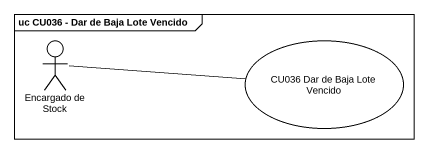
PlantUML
@startuml
mainframe uc CU036 - Dar de Baja Lote Vencido
actor "Encargado de Stock" as Encargado_de_Stock
usecase "CU036 Dar de Baja Lote Vencido" as CU036_Dar_de_Baja_Lote
Encargado_de_Stock -right- CU036_Dar_de_Baja_Lote
@enduml
